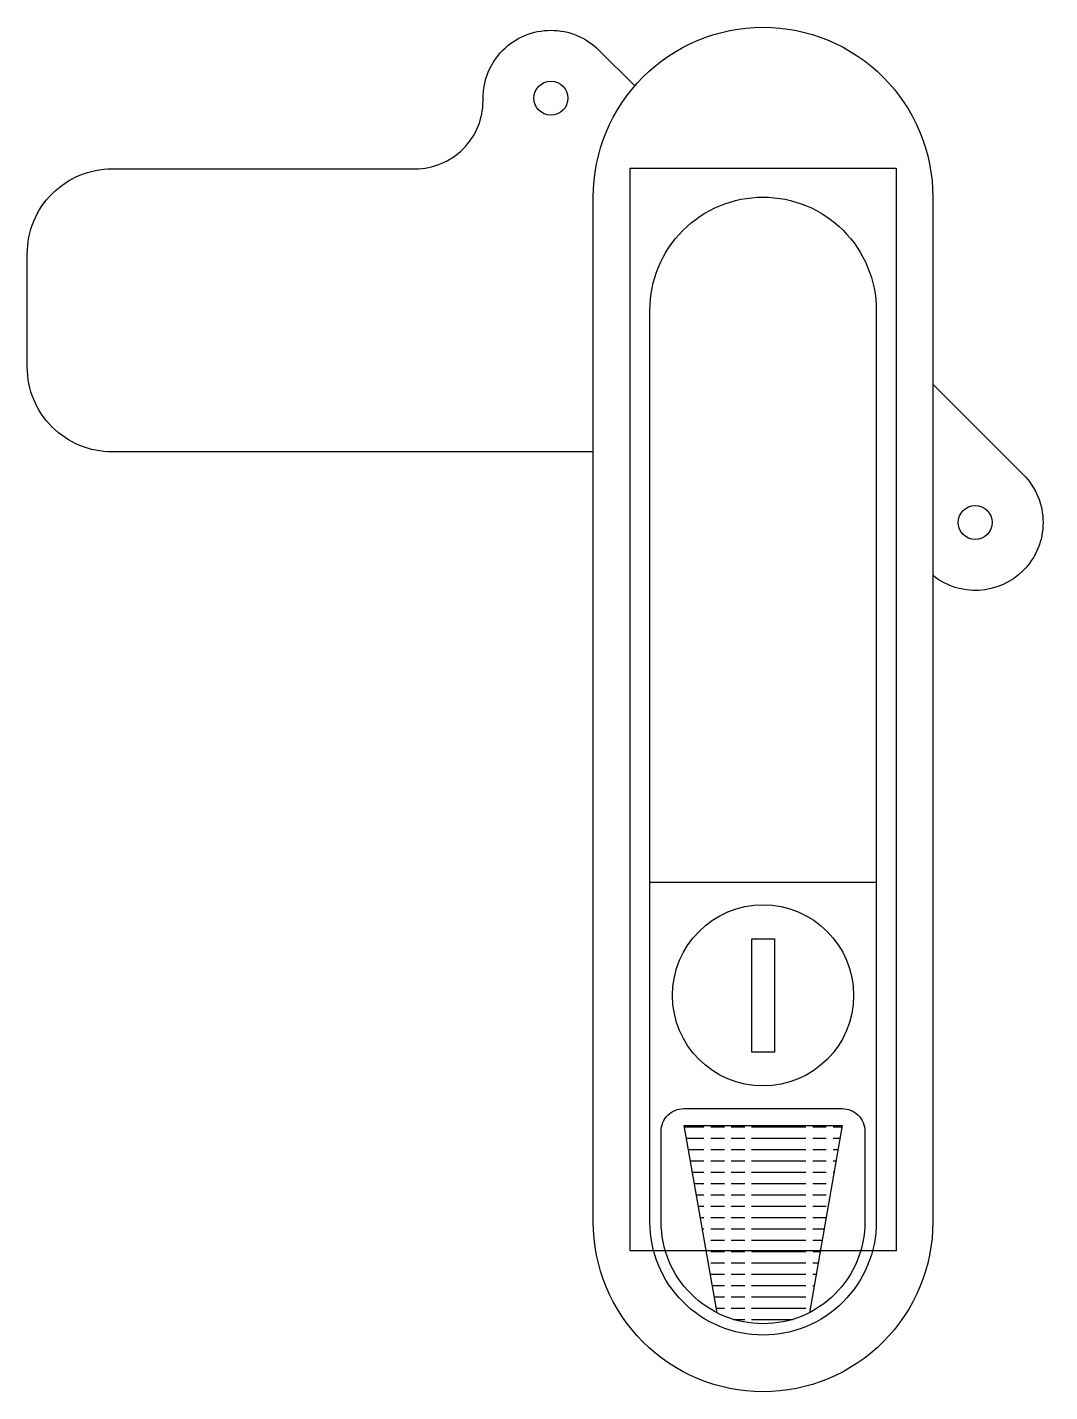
# Model space of a CAD drawing. Header units: inches. Extents: x 0 to 90, y 0 to 120.
import ezdxf

# ---------------------------------------------------------------- set-up
doc = ezdxf.new("R2010")
doc.units = ezdxf.units.IN

# ---------------------------------------------------------------- blocks, each defined once
blk = doc.blocks.new('KHOA AB301-2-1 D')
at = {"linetype": 'Continuous'}
h = blk.add_hatch(dxfattribs=at)
h.set_pattern_fill('ACAD_ISO09W100', color=6, scale=0.2)
h.set_pattern_definition([(0, (-368.0181, 398.3814), (0, 1), [4.8, -0.6, 1.2, -0.6, 1.2, -0.6])])
h.paths.add_polyline_path([(-4.09, -88.52, 0.118404), (0, -89.5, 0.118404), (4.09, -88.52), (7, -72), (-7, -72)])
at = {"color": 6, "linetype": 'Continuous'}
for p, q in [((-10, -50.5), (10, -50.5)), ((-7, -72), (7, -72)), ((-7, -72), (-4.09, -88.52)), ((7, -72), (4.09, -88.52))]:
    blk.add_line(p, q, dxfattribs=at)
for points in [[(-24.74, 18.74, -0.198912), (-22.98, 22.98), (-22.98, 22.98, -0.414214), (-14.5, 22.98), (-11.34, 19.82)], [(-15, -12.5), (-57.5, -12.5, -0.414214), (-65, -5), (-65, 5, -0.414214), (-57.5, 12.5), (-30.74, 12.5, 0.414214), (-24.74, 18.5), (-24.74, 18.74)], [(15, -6.51), (22.98, -14.5, -0.414214), (22.98, -22.98), (22.98, -22.98, -0.381561), (15, -23.43, -0.381561)]]:
    blk.add_lwpolyline(points, format="xyb", dxfattribs=at)
for points in [[(0, 25), (0, 25, -0.414214), (15, 10), (15, -80.5, -0.414214), (0, -95.5), (0, -95.5, -0.414214), (-15, -80.5), (-15, 10, -0.414214)], [(0, 10, -0.414214), (10, 0), (10, -80.5, -0.414214), (0, -90.5, -0.414214), (-10, -80.5), (-10, 0, -0.414214)], [(9, -72.5), (9, -80.5, -0.414214), (0, -89.5, -0.414214), (-9, -80.5), (-9, -72.5, -0.414214), (-7, -70.5), (7, -70.5, -0.414214)]]:
    blk.add_lwpolyline(points, format="xyb", close=True, dxfattribs=at)
at = {"color": 3, "linetype": 'Continuous'}
blk.add_lwpolyline([(-11.75, 12.55), (11.75, 12.55), (11.75, -83.05), (-11.75, -83.05)], close=True, dxfattribs=at)
at = {"color": 6, "linetype": 'Continuous'}
blk.add_lwpolyline([(-1, -55.5), (1, -55.5), (1, -65.5), (-1, -65.5)], close=True, dxfattribs=at)
for centre, radius in [((-18.74, 18.74), 1.5), ((18.74, -18.74), 1.5), ((0, -60.5), 8)]:
    blk.add_circle(centre, radius, dxfattribs=at)

msp = doc.modelspace()

# ---------------------------------------------------------------- block references
msp.add_blockref('KHOA AB301-2-1 D', (65, 95.5))

doc.saveas('drawing.dxf')
